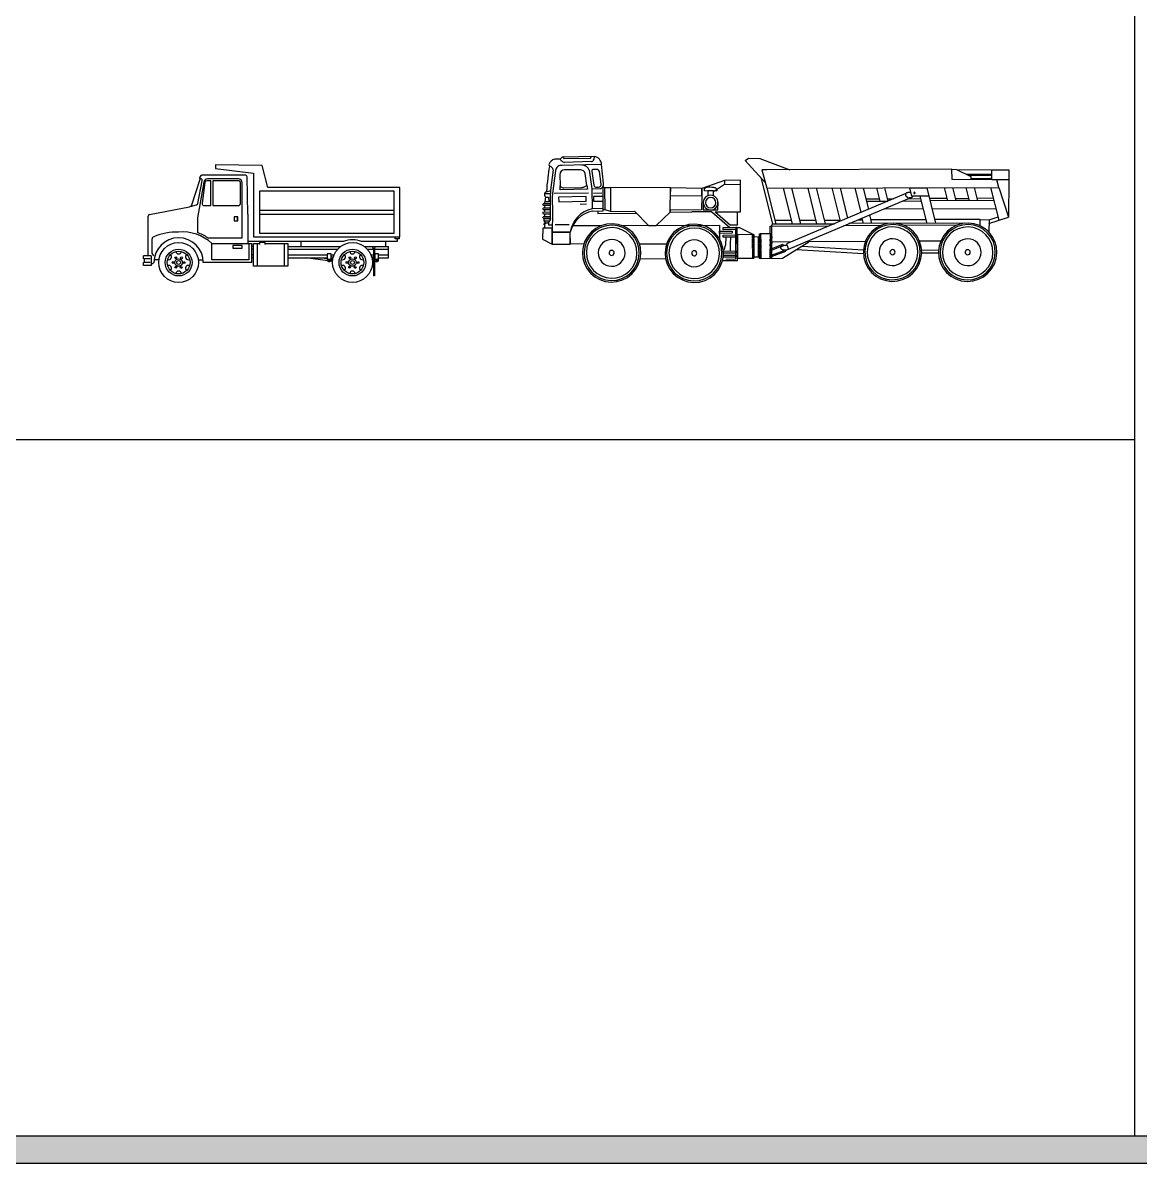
# Model space of a CAD drawing. Extents: x -121210 to 57230, y 84783 to 157800.
# Drawn here: x -46112 to -19654, y 84783 to 111793 of the extents above; entities that cross this region are included whole.
import ezdxf

# ---------------------------------------------------------------- set-up
doc = ezdxf.new("R2010")
doc.units = 0
doc.header["$MEASUREMENT"] = 0
doc.layers.get('0').update_dxf_attribs({"linetype": 'CONTINUOUS'})

# ---------------------------------------------------------------- blocks, each defined once
blk = doc.blocks.new('A$C611F70A5')
at = {"linetype": 'ByBlock'}
for p, q in [((2813, 2768), (1710, 2790)), ((1710, 2790), (1710, 2700)), ((2948, 2250), (2813, 2768)), ((1345, 2466), (1127, 1806)), ((1340, 2511), (1327, 2471)), ((1355, 2463), (1327, 2471)), ((2408, 2543), (1383, 2543)), ((2250, 2453), (1516, 2453)), ((1710, 2700), (2610, 2588)), ((2475, 1620), (2453, 2499)), ((2610, 2588), (2610, 1080)), ((1427, 2378), (1283, 1530)), ((1288, 1873), (1387, 2411)), ((1457, 2369), (1390, 1876)), ((1598, 2408), (1501, 2408)), ((1598, 1823), (1598, 2408)), ((2250, 2408), (1643, 2408)), ((1643, 2408), (1643, 1823)), ((2295, 1868), (2295, 2363)), ((2340, 1058), (2340, 2363)), ((6075, 2250), (2948, 2250)), ((6075, 1080), (6075, 2250)), ((5940, 2160), (2745, 2160)), ((2745, 2160), (2745, 1170)), ((5940, 1170), (5940, 2160)), ((142, 1611), (1094, 1791)), ((1115, 1803), (1255, 1838)), ((1434, 1823), (1598, 1823)), ((1643, 1823), (2250, 1823)), ((2745, 1710), (5940, 1710)), ((113, 630), (113, 1569)), ((1283, 1530), (1283, 1181)), ((2149, 1553), (2149, 1463)), ((2239, 1553), (2149, 1553)), ((2149, 1463), (2239, 1463)), ((2216, 1553), (2216, 1463)), ((2239, 1463), (2239, 1553)), ((2475, 1620), (2475, 923)), ((2745, 1620), (5940, 1620)), ((2745, 1170), (5940, 1170)), ((203, 698), (203, 1033)), ((1524, 1058), (2340, 1058)), ((1620, 540), (1620, 923)), ((1620, 923), (2565, 923)), ((2340, 878), (2115, 878)), ((2115, 878), (2115, 810)), ((2340, 810), (2340, 878)), ((4734, 968), (2475, 968)), ((2498, 923), (2498, 540)), ((2565, 473), (2565, 923)), ((2610, 855), (2565, 855)), ((2610, 1080), (6075, 1080)), ((2610, 383), (2610, 923)), ((2610, 923), (2745, 923)), ((2700, 383), (2700, 923)), ((2880, 945), (2745, 945)), ((2745, 945), (2745, 900)), ((2858, 968), (2768, 968)), ((2768, 968), (2768, 945)), ((2858, 945), (2858, 968)), ((2880, 900), (2880, 945)), ((2880, 923), (3420, 923)), ((3330, 923), (3330, 383)), ((3420, 923), (3420, 383)), ((3420, 855), (4673, 855)), ((3735, 855), (3735, 968)), ((6008, 968), (5166, 968)), ((5227, 855), (5805, 855)), ((5738, 855), (5738, 968)), ((5805, 585), (5805, 855)), ((5963, 1035), (5963, 1080)), ((6053, 1035), (5963, 1035)), ((6008, 1035), (6008, 968)), ((6053, 1080), (6053, 1035)), ((0, 563), (0, 630)), ((180, 630), (0, 630)), ((158, 563), (0, 563)), ((23, 473), (23, 563)), ((180, 630), (180, 405)), ((248, 630), (203, 698)), ((2115, 810), (2340, 810)), ((2610, 788), (2565, 788)), ((2610, 653), (2565, 653)), ((2610, 585), (2565, 585)), ((3420, 788), (4598, 788)), ((3420, 653), (4354, 653)), ((3420, 585), (4354, 585)), ((4363, 512), (3842, 585)), ((4354, 559), (4167, 585)), ((4444, 675), (4354, 675)), ((4354, 675), (4354, 540)), ((4444, 540), (4444, 675)), ((4444, 653), (4513, 653)), ((4444, 585), (4489, 576)), ((4444, 563), (4485, 554)), ((4493, 598), (4445, 607)), ((4455, 653), (4500, 653)), ((5302, 788), (5445, 788)), ((5387, 653), (5445, 653)), ((5444, 603), (5407, 598)), ((5411, 576), (5445, 581)), ((5415, 554), (5445, 558)), ((5445, 799), (5445, 158)), ((5468, 799), (5468, 158)), ((5468, 788), (5805, 788)), ((5468, 653), (5479, 653)), ((5468, 584), (5479, 585)), ((5468, 561), (5479, 563)), ((5477, 607), (5469, 606)), ((5569, 675), (5479, 675)), ((5479, 675), (5479, 540)), ((5569, 540), (5569, 675)), ((5569, 653), (5805, 653)), ((5569, 585), (5805, 585)), ((0, 405), (0, 473)), ((158, 473), (0, 473)), ((180, 405), (0, 405)), ((180, 450), (225, 450)), ((225, 450), (248, 473)), ((365, 540), (251, 540)), ((1300, 540), (1414, 540)), ((2565, 473), (1418, 473)), ((2498, 540), (1620, 540)), ((3420, 383), (2610, 383)), ((4478, 496), (4425, 504)), ((4444, 540), (4481, 532)), ((5419, 532), (5445, 536)), ((5468, 539), (5479, 540)), ((5468, 158), (5445, 158))]:
    blk.add_line(p, q, dxfattribs=at)
for centre, radius in [((833, 473), 472), ((4950, 473), 472), ((5456, 821), 22.5), ((833, 473), 318), ((833, 473), 270), ((833, 473), 90), ((769, 587), 22.5), ((900, 585), 22.5), ((4399, 540), 22.5), ((4950, 473), 318), ((4950, 473), 270), ((4950, 473), 90), ((4886, 587), 22.5), ((5018, 585), 22.5), ((5524, 540), 22.5), ((701, 475), 22.5), ((765, 360), 22.5), ((833, 473), 45), ((896, 358), 22.5), ((964, 470), 22.5), ((4819, 475), 22.5), ((4883, 360), 22.5), ((4950, 473), 45), ((5014, 358), 22.5), ((5081, 470), 22.5)]:
    blk.add_circle(centre, radius, dxfattribs=at)
for centre, radius, start, end in [((1383, 2498), 45, 90, 161.9958), ((1343, 2420), 45, 349.3803, 75.2564), ((1516, 2363), 90, 90, 170.3112), ((2250, 2363), 90, 0, 90), ((2408, 2498), 45, 1.5074, 90), ((1501, 2363), 45, 90, 171.1193), ((2250, 2363), 45, 0, 90), ((1126, 1759), 45, 104.0362, 135), ((1244, 1882), 45, 284.0362, 349.3803), ((1434, 1868), 45, 168.7187, 270), ((2250, 1868), 45, 270, 0), ((158, 1569), 45, 110.5662, 180), ((776, -91), 1285, 87.4779, 114.2932), ((928, 187), 1010, 46.7343, 95.4164), ((928, 187), 1055, 55.598, 70.3538), ((248, 1033), 45, 90, 180), ((833, 473), 585, 0, 180), ((4950, 473), 540, 66.4435, 113.5565), ((599, 608), 67.5, 249.5941, 50.4059), ((833, 743), 67.5, 189.5941, 350.4059), ((1066, 608), 67.5, 129.5941, 290.4059), ((4716, 608), 67.5, 249.5941, 50.4059), ((4950, 743), 67.5, 189.5941, 350.4059), ((5184, 608), 67.5, 129.5941, 290.4059), ((599, 338), 67.5, 309.5941, 110.4059), ((1066, 338), 67.5, 69.5941, 230.4059), ((4399, 540), 45, 180, 0), ((4716, 338), 67.5, 309.5941, 110.4059), ((5184, 338), 67.5, 69.5941, 230.4059), ((5524, 540), 45, 180, 0), ((833, 203), 67.5, 9.5941, 170.4059), ((4950, 203), 67.5, 9.5941, 170.4059)]:
    blk.add_arc(centre, radius, start, end, dxfattribs=at)
blk = doc.blocks.new('A$C34BB3125')
for p, q in [((1229, 2984), (485, 2972)), ((1227, 2962), (1228, 2984)), ((161, 2751), (149, 2683)), ((150, 2793), (161, 2752)), ((417, 2919), (288, 2918)), ((417, 2918), (421, 2908)), ((421, 2908), (427, 2898)), ((427, 2898), (434, 2890)), ((434, 2890), (443, 2883)), ((443, 2883), (461, 2871)), ((1023, 2785), (460, 2774)), ((461, 2871), (479, 2860)), ((479, 2860), (499, 2852)), ((499, 2852), (519, 2844)), ((1121, 2940), (512, 2929)), ((1157, 2862), (519, 2844)), ((1395, 2794), (1023, 2785)), ((1157, 2862), (1172, 2868)), ((1172, 2868), (1185, 2877)), ((1185, 2877), (1197, 2888)), ((1197, 2888), (1206, 2901)), ((1206, 2901), (1216, 2921)), ((1216, 2921), (1223, 2941)), ((1223, 2941), (1227, 2962)), ((1437, 2352), (1395, 2794)), ((4793, 2891), (4875, 2941)), ((5276, 2362), (4793, 2891)), ((4875, 2941), (5145, 2940)), ((5145, 2940), (5855, 2669)), ((120, 2477), (111, 2395)), ((129, 2546), (120, 2477)), ((139, 2615), (129, 2546)), ((149, 2683), (139, 2615)), ((248, 2665), (187, 2185)), ((306, 2651), (234, 2109)), ((409, 2559), (411, 2289)), ((893, 2671), (515, 2668)), ((1048, 2299), (1006, 2583)), ((1100, 2657), (1168, 2222)), ((1163, 2633), (1213, 2308)), ((1287, 2678), (1205, 2677)), ((1384, 2325), (1343, 2632)), ((5165, 2484), (5439, 1387)), ((5309, 2667), (5193, 2670)), ((5193, 2670), (5311, 2234)), ((9691, 2681), (5309, 2667)), ((9696, 2439), (9691, 2681)), ((9691, 2681), (9796, 2679)), ((10755, 2435), (9696, 2439)), ((9796, 2679), (10638, 2668)), ((9796, 2679), (10139, 2510)), ((10019, 2570), (10638, 2566)), ((10075, 2544), (10600, 2541)), ((10139, 2510), (10141, 2441)), ((10140, 2466), (10603, 2465)), ((10638, 2435), (10638, 2668)), ((10638, 2668), (11040, 2668)), ((11040, 2434), (10638, 2435)), ((10801, 2253), (10755, 2435)), ((11040, 2434), (11029, 1548)), ((11040, 2668), (11040, 2434)), ((95, 2233), (89, 2151)), ((89, 2151), (191, 2181)), ((102, 2314), (95, 2233)), ((111, 2395), (102, 2314)), ((187, 2185), (181, 2006)), ((411, 2289), (414, 2283)), ((411, 2197), (411, 2289)), ((1062, 2211), (411, 2197)), ((414, 2283), (419, 2274)), ((419, 2274), (425, 2268)), ((425, 2268), (433, 2262)), ((433, 2262), (449, 2254)), ((449, 2254), (465, 2248)), ((465, 2248), (482, 2245)), ((482, 2245), (499, 2243)), ((499, 2243), (918, 2253)), ((918, 2253), (934, 2253)), ((934, 2253), (951, 2255)), ((951, 2255), (967, 2258)), ((967, 2258), (983, 2263)), ((983, 2263), (1000, 2270)), ((1000, 2270), (1017, 2279)), ((1017, 2279), (1033, 2289)), ((1033, 2289), (1048, 2299)), ((1048, 2299), (1062, 2211)), ((1168, 2222), (1365, 2223)), ((1168, 2222), (1170, 1743)), ((1252, 2258), (1325, 2259)), ((1365, 2223), (1388, 2230)), ((1388, 2230), (1404, 2243)), ((1404, 2243), (1421, 2266)), ((1421, 2266), (1440, 2293)), ((1431, 2243), (1421, 2266)), ((1421, 2266), (1475, 2248)), ((1431, 1695), (1431, 2243)), ((1440, 2293), (1437, 2352)), ((1477, 1719), (1475, 2248)), ((1475, 2248), (1605, 2248)), ((1605, 2248), (1607, 1719)), ((1605, 2248), (1607, 1681)), ((3024, 2238), (1605, 2248)), ((3017, 1667), (3024, 2238)), ((3024, 2238), (3021, 2057)), ((3770, 2229), (3024, 2238)), ((3770, 2229), (3768, 2049)), ((3768, 2049), (3770, 2229)), ((4303, 2419), (3770, 2229)), ((3828, 2189), (3830, 2202)), ((3829, 2176), (3828, 2189)), ((3829, 2176), (4124, 2171)), ((3830, 2202), (3835, 2215)), ((3835, 2215), (3843, 2227)), ((3843, 2227), (3853, 2238)), ((3853, 2238), (3864, 2248)), ((3864, 2248), (3878, 2255)), ((3878, 2255), (3892, 2259)), ((3892, 2259), (3930, 2262)), ((3914, 2174), (3913, 2056)), ((4044, 2173), (3914, 2174)), ((3930, 2262), (3969, 2263)), ((3969, 2263), (4007, 2261)), ((4007, 2261), (4046, 2257)), ((4042, 2055), (4044, 2173)), ((4302, 2319), (4043, 2146)), ((4046, 2257), (4063, 2253)), ((4063, 2253), (4081, 2248)), ((4081, 2248), (4096, 2239)), ((4096, 2239), (4110, 2228)), ((4110, 2228), (4119, 2216)), ((4119, 2216), (4124, 2201)), ((4124, 2201), (4126, 2186)), ((4126, 2186), (4124, 2171)), ((4303, 2419), (4302, 2319)), ((4682, 2312), (4302, 2319)), ((4681, 2421), (4303, 2419)), ((4684, 1672), (4681, 2421)), ((5311, 2234), (10801, 2253)), ((5311, 2234), (5523, 1387)), ((5697, 2235), (5909, 1389)), ((5894, 2236), (6106, 1390)), ((6276, 2237), (6487, 1391)), ((6476, 2238), (6688, 1392)), ((6850, 2239), (7048, 1451)), ((7041, 2239), (7220, 1523)), ((7389, 2241), (7535, 1656)), ((7586, 2241), (7713, 1732)), ((7904, 2242), (7983, 1925)), ((8095, 2244), (8174, 1926)), ((8693, 2245), (9093, 2245)), ((8740, 2048), (8693, 2245)), ((9093, 2245), (9304, 1402)), ((9093, 2245), (9142, 2048)), ((9508, 2247), (9587, 1934)), ((9703, 2247), (9782, 1934)), ((10020, 2248), (10098, 1936)), ((10215, 2249), (10293, 1937)), ((10608, 2249), (10803, 1473)), ((10801, 2253), (11029, 1548)), ((43, 2105), (179, 2106)), ((60, 1914), (73, 2026)), ((143, 1914), (60, 1914)), ((86, 2022), (142, 2020)), ((142, 2020), (143, 1914)), ((181, 2006), (181, 1495)), ((234, 2109), (228, 2020)), ((228, 2020), (230, 1651)), ((1085, 2117), (272, 2108)), ((1030, 2033), (378, 2022)), ((378, 2022), (380, 1912)), ((380, 1912), (1032, 1923)), ((1032, 1923), (1030, 2033)), ((1204, 2118), (1402, 2122)), ((1429, 2040), (1205, 2037)), ((1205, 2037), (1207, 1926)), ((1207, 1926), (1431, 1930)), ((1431, 1930), (1429, 2040)), ((3021, 2057), (3768, 2049)), ((3768, 2049), (3763, 1718)), ((4150, 1720), (4154, 1896)), ((8598, 2105), (5772, 914)), ((5823, 792), (8650, 1983)), ((7651, 1979), (7969, 1980)), ((7665, 1923), (7983, 1925)), ((7983, 1925), (8174, 1926)), ((8161, 1982), (8309, 1983)), ((8520, 1928), (8960, 1931)), ((8611, 2099), (8598, 2105)), ((8599, 2085), (8611, 2099)), ((8601, 2061), (8599, 2085)), ((8611, 2036), (8601, 2061)), ((8635, 2010), (8611, 2036)), ((8657, 2000), (8635, 2010)), ((8650, 1983), (8657, 2000)), ((8653, 1984), (8947, 1986)), ((9142, 2048), (8740, 2048)), ((8932, 2048), (9093, 1401)), ((9573, 1989), (9157, 1987)), ((10686, 1939), (9171, 1931)), ((9768, 1990), (10084, 1992)), ((10672, 1995), (10279, 1992)), ((6, 1647), (12, 1660)), ((9, 1631), (6, 1647)), ((7, 1847), (12, 1861)), ((10, 1832), (7, 1847)), ((7, 1746), (12, 1760)), ((10, 1730), (7, 1746)), ((22, 1620), (9, 1631)), ((22, 1821), (10, 1832)), ((22, 1720), (10, 1730)), ((12, 1861), (23, 1871)), ((12, 1760), (23, 1769)), ((12, 1660), (22, 1670)), ((180, 1820), (22, 1821)), ((180, 1719), (22, 1720)), ((22, 1670), (180, 1669)), ((23, 1871), (181, 1869)), ((23, 1769), (181, 1768)), ((181, 1869), (180, 1820)), ((181, 1768), (180, 1719)), ((180, 1669), (180, 1619)), ((230, 1651), (226, 1189)), ((887, 1853), (1035, 1861)), ((1171, 1753), (1427, 1758)), ((1178, 1687), (1431, 1695)), ((1306, 1688), (1306, 1632)), ((1306, 1632), (2217, 1642)), ((1477, 1720), (1429, 1720)), ((1607, 1681), (1477, 1719)), ((1607, 1719), (1607, 1681)), ((1607, 1681), (2174, 1686)), ((2174, 1686), (2507, 1352)), ((2685, 1351), (3017, 1667)), ((3763, 1718), (3017, 1713)), ((3017, 1713), (3017, 1667)), ((3017, 1667), (3530, 1670)), ((4006, 1671), (3530, 1670)), ((3802, 1880), (3803, 1719)), ((3803, 1719), (4150, 1720)), ((4006, 1671), (4433, 1301)), ((4083, 1672), (4448, 1356)), ((4083, 1672), (4603, 1672)), ((4603, 1672), (4684, 1672)), ((4603, 1672), (4604, 1357)), ((8105, 1753), (9006, 1747)), ((10737, 1735), (9218, 1745)), ((7, 1543), (13, 1556)), ((10, 1527), (7, 1543)), ((23, 1516), (10, 1527)), ((13, 1556), (23, 1566)), ((180, 1619), (22, 1620)), ((23, 1566), (181, 1565)), ((181, 1515), (23, 1516)), ((34, 1365), (34, 1398)), ((34, 1398), (77, 1398)), ((54, 1365), (34, 1365)), ((37, 1451), (37, 1516)), ((37, 1516), (165, 1515)), ((165, 1450), (37, 1451)), ((51, 1294), (54, 1365)), ((77, 1398), (77, 1412)), ((77, 1412), (135, 1411)), ((135, 1411), (135, 1368)), ((135, 1368), (226, 1369)), ((135, 1368), (228, 1368)), ((165, 1515), (182, 1515)), ((172, 1459), (165, 1450)), ((178, 1477), (172, 1459)), ((181, 1495), (178, 1477)), ((181, 1565), (181, 1515)), ((182, 1515), (181, 1495)), ((228, 1368), (227, 1287)), ((293, 1370), (629, 1373)), ((1871, 1349), (4191, 1355)), ((2507, 1352), (2685, 1351)), ((4191, 1355), (4191, 1029)), ((4604, 1357), (4448, 1356)), ((5439, 1387), (5414, 1335)), ((5439, 1387), (6909, 1393)), ((5500, 1475), (5888, 1477)), ((6085, 1477), (6466, 1478)), ((6667, 1479), (7040, 1480)), ((9994, 1404), (7253, 1394)), ((7462, 1482), (7579, 1483)), ((7601, 1395), (7567, 1526)), ((7798, 1396), (7746, 1602)), ((9072, 1487), (7776, 1483)), ((9809, 1359), (8559, 1352)), ((10363, 1492), (9282, 1488)), ((10359, 1340), (10363, 1492)), ((10363, 1492), (10569, 1486)), ((10569, 1486), (10562, 1209)), ((10566, 1394), (11029, 1548)), ((10570, 1486), (10782, 1557)), ((1, 1288), (0, 1025)), ((227, 1287), (1, 1288)), ((52, 1288), (51, 1294)), ((227, 1287), (52, 1288)), ((225, 911), (227, 1287)), ((226, 1189), (225, 911)), ((226, 1189), (654, 1188)), ((654, 1188), (226, 1189)), ((654, 1188), (664, 1227)), ((659, 911), (654, 1188)), ((654, 911), (654, 1188)), ((664, 1227), (676, 1262)), ((676, 1262), (690, 1299)), ((690, 1299), (713, 1346)), ((713, 1346), (1393, 1348)), ((4189, 1213), (4486, 1215)), ((4189, 1164), (4189, 1213)), ((4486, 1166), (4189, 1164)), ((4276, 1300), (4572, 1302)), ((4276, 1250), (4276, 1300)), ((4573, 1253), (4276, 1250)), ((4276, 1124), (4572, 1126)), ((4276, 1074), (4276, 1124)), ((4486, 1215), (4486, 1166)), ((4572, 1302), (4573, 1253)), ((4572, 1126), (4573, 1076)), ((4609, 1302), (4573, 1303)), ((4578, 557), (4573, 1253)), ((4609, 1302), (4662, 1303)), ((4615, 520), (4609, 1302)), ((4994, 1134), (4613, 1131)), ((4613, 1131), (4616, 573)), ((4662, 1303), (4994, 1134)), ((4972, 1041), (4972, 1134)), ((4972, 1134), (5000, 1134)), ((4998, 575), (4994, 1134)), ((5000, 1134), (5000, 1041)), ((5132, 1045), (5131, 1150)), ((5131, 1150), (5162, 1150)), ((5408, 1150), (5148, 1151)), ((5148, 1151), (5152, 571)), ((5162, 1150), (5162, 1046)), ((5389, 1148), (5391, 1332)), ((5417, 1148), (5389, 1148)), ((5391, 1332), (5419, 1331)), ((5392, 1041), (5392, 1146)), ((5392, 1146), (5422, 1146)), ((5408, 957), (5408, 1150)), ((5410, 1332), (6787, 1341)), ((5410, 1331), (5410, 1332)), ((5419, 1331), (5417, 1148)), ((5422, 1146), (5423, 1042)), ((8003, 1348), (7133, 1343)), ((10562, 1209), (10555, 1210)), ((0, 1025), (225, 911)), ((225, 911), (654, 911)), ((976, 912), (659, 911)), ((2290, 916), (2936, 918)), ((4573, 1076), (4276, 1074)), ((4328, 889), (4288, 767)), ((4334, 1074), (4328, 889)), ((4440, 918), (4437, 773)), ((4445, 1076), (4440, 918)), ((4971, 923), (4971, 1028)), ((4971, 1028), (5001, 1028)), ((5002, 923), (4971, 923)), ((5000, 1041), (4972, 1041)), ((4972, 907), (5002, 908)), ((4972, 803), (4972, 907)), ((5149, 1078), (4994, 1077)), ((4994, 1077), (4998, 605)), ((5001, 1028), (5002, 923)), ((5002, 908), (5003, 803)), ((5103, 1078), (5106, 606)), ((5162, 1046), (5132, 1045)), ((5133, 927), (5132, 1032)), ((5132, 1032), (5163, 1032)), ((5163, 927), (5133, 927)), ((5134, 801), (5134, 906)), ((5134, 906), (5164, 906)), ((5152, 606), (5149, 1078)), ((5163, 1032), (5163, 927)), ((5164, 906), (5165, 801)), ((5392, 922), (5391, 1027)), ((5391, 1027), (5422, 1027)), ((5392, 807), (5391, 912)), ((5391, 912), (5422, 912)), ((5423, 1042), (5392, 1041)), ((5423, 923), (5392, 922)), ((5410, 954), (5407, 575)), ((5886, 961), (5408, 957)), ((5408, 794), (5687, 904)), ((5421, 768), (5671, 866)), ((5422, 1027), (5423, 923)), ((5422, 912), (5422, 808)), ((5671, 866), (5678, 851)), ((5679, 574), (6305, 963)), ((5687, 904), (5704, 866)), ((5772, 914), (5823, 792)), ((6141, 858), (7596, 772)), ((6305, 963), (6230, 963)), ((7641, 970), (6306, 963)), ((9425, 980), (8925, 977)), ((2313, 570), (2910, 563)), ((4279, 745), (4575, 747)), ((4279, 695), (4279, 745)), ((4576, 697), (4279, 695)), ((4281, 649), (4577, 651)), ((4281, 600), (4281, 649)), ((4578, 602), (4281, 600)), ((4335, 555), (4578, 557)), ((4437, 773), (4442, 746)), ((4575, 747), (4576, 697)), ((4577, 651), (4578, 602)), ((4616, 573), (4998, 575)), ((5003, 803), (4972, 803)), ((4973, 682), (4973, 787)), ((4973, 787), (5003, 787)), ((5004, 683), (4973, 682)), ((4975, 669), (5002, 670)), ((4975, 576), (4975, 669)), ((5003, 577), (4975, 576)), ((4998, 605), (5152, 606)), ((5002, 670), (5003, 577)), ((5003, 787), (5004, 683)), ((5165, 801), (5134, 801)), ((5136, 681), (5135, 785)), ((5135, 785), (5166, 785)), ((5166, 681), (5136, 681)), ((5138, 571), (5138, 668)), ((5138, 668), (5168, 668)), ((5168, 571), (5138, 571)), ((5152, 571), (5679, 574)), ((5166, 785), (5166, 681)), ((5168, 668), (5168, 571)), ((5389, 574), (5389, 678)), ((5389, 678), (5419, 678)), ((5420, 574), (5389, 574)), ((5391, 690), (5390, 795)), ((5390, 795), (5421, 795)), ((5421, 691), (5391, 690)), ((5422, 808), (5392, 807)), ((5419, 648), (5720, 757)), ((5419, 617), (5760, 739)), ((5419, 678), (5420, 574)), ((5421, 795), (5421, 691)), ((5720, 757), (5717, 764)), ((5760, 739), (5745, 773)), ((6014, 780), (7594, 687)), ((8975, 771), (9376, 769)), ((8975, 702), (9374, 700)), ((4258, 517), (4615, 520))]:
    blk.add_line(p, q)
for centre, radius, start, end in [((504, 2877), 97.1, 101.233, 154.4179), ((525, 2966), 39.8, 171.6315, 251.1067), ((1110, 2976), 37.9, 287.8117, 5.6417), ((1195, 2788), 200, 1.8401, 80.3246), ((313, 2752), 168, 98.3951, 166.0148), ((156, 2660), 91.7, 2.9836, 87.3773), ((442, 2639), 136, 82.42, 174.9387), ((939, 2616), 165, 14.2874, 93.9849), ((520, 2557), 111, 92.6739, 178.5934), ((891, 2552), 119, 15.1418, 88.9143), ((1201, 2639), 38.7, 84.762, 188.239), ((1277, 2609), 69.9, 19.4619, 82.1346), ((10599, 2503), 38, 274.4698, 89.894), ((1262, 2306), 48.6, 177.7012, 258.3398), ((1262, 2306), 48.6, 281.5379, 281.695), ((1325, 2319), 59.9, 270.3365, 6.3476), ((108, 2086), 67.8, 106.2926, 251.5033), ((71, 1892), 24.7, 117.214, 240.5819), ((3977, 1892), 174, 358.8979, 178.8979), ((3977, 1892), 174, 178.8979, 358.8979), ((3977, 1892), 123, 358.8979, 178.8979), ((3977, 1892), 123, 178.8979, 358.8979), ((8650, 2043), 82.7, 120.6713, 129.3319), ((8660, 2026), 103, 113.718, 120.7), ((8668, 2008), 123, 107.1755, 113.7519), ((8674, 1989), 142, 101.4913, 107.1842), ((8677, 1975), 157, 96.0161, 101.5239), ((8678, 1965), 167, 90.8348, 96.0236), ((8682, 2178), 169, 265.3011, 270.1946), ((8678, 1962), 169, 85.6965, 90.8583), ((8682, 2176), 167, 270.188, 275.1324), ((8679, 1967), 165, 80.402, 85.7048), ((8683, 2169), 160, 275.1105, 280.1336), ((8686, 2155), 146, 280.1241, 285.606), ((8690, 2139), 129, 285.5815, 291.2904), ((8697, 2121), 110, 291.2744, 297.9793), ((8706, 2105), 91.1, 297.9589, 305.1035), ((8716, 2090), 73.3, 305.0713, 313.9372), ((8802, 2121), 14.8, 358.8979, 178.8979), ((8802, 2121), 14.8, 178.8979, 358.8979), ((83, 1795), 38.4, 137.5131, 222.7397), ((84, 1694), 38.4, 138.7748, 220.0899), ((1306, 1100), 658, 101.8663, 172.2546), ((1302, 1033), 666, 100.7172, 166.4962), ((89, 1465), 54.4, 194.7286, 256.823), ((82, 1593), 38.4, 136.2093, 226.9209), ((91, 1501), 90.5, 261.1009, 356.0202), ((1634, 701), 691, 358.8979, 178.8979), ((1634, 701), 654, 358.8979, 178.8979), ((3589, 691), 691, 358.8979, 178.8979), ((8284, 718), 691, 358.8979, 178.8979), ((8284, 718), 654, 358.8979, 178.8979), ((10064, 717), 691, 358.8979, 178.8979), ((10064, 717), 654, 358.8979, 178.8979), ((1634, 701), 599, 358.8979, 178.8979), ((3589, 691), 654, 358.8979, 178.8979), ((3589, 691), 599, 358.8979, 178.8979), ((8284, 718), 599, 358.8979, 178.8979), ((10064, 717), 599, 358.8979, 178.8979), ((1634, 701), 318, 358.8979, 178.8979), ((3589, 691), 318, 358.8979, 178.8979), ((5661, 824), 27.1, 168.2899, 182.6594), ((5662, 824), 28, 182.493, 196.3983), ((5664, 824), 29.9, 154.0014, 167.8179), ((5667, 826), 32.7, 196.7995, 209.8851), ((5670, 821), 36.7, 142.8071, 154.112), ((5679, 814), 47.4, 132.3935, 142.6847), ((5689, 803), 62.5, 124.6077, 132.436), ((5699, 788), 80.8, 117.463, 124.6389), ((5709, 769), 102, 111.796, 117.4772), ((5717, 749), 124, 106.5108, 111.8391), ((5723, 728), 146, 101.9794, 106.5159), ((5727, 710), 164, 97.6444, 102.0062), ((5729, 696), 179, 93.6378, 97.6487), ((5730, 687), 187, 89.7078, 93.6602), ((5730, 686), 188, 85.7874, 89.7088), ((5730, 691), 183, 81.8493, 85.8085), ((5732, 703), 171, 77.613, 81.8503), ((8284, 718), 318, 358.8979, 178.8979), ((10064, 717), 318, 358.8979, 178.8979), ((1634, 701), 691, 178.8979, 358.8979), ((1634, 701), 654, 178.8979, 358.8979), ((1634, 701), 599, 178.8979, 358.8979), ((1634, 701), 318, 178.8979, 358.8979), ((1634, 701), 60.3, 358.8979, 178.8979), ((1634, 701), 60.3, 178.8979, 358.8979), ((3589, 691), 691, 178.8979, 358.8979), ((3589, 691), 654, 178.8979, 358.8979), ((3589, 691), 599, 178.8979, 358.8979), ((3589, 691), 318, 178.8979, 358.8979), ((3589, 691), 60.3, 358.8979, 178.8979), ((3589, 691), 60.3, 178.8979, 358.8979), ((5674, 830), 41.5, 209.7895, 220.1365), ((5684, 839), 54.3, 220.1996, 229.6023), ((5695, 851), 71.2, 229.572, 236.7495), ((5706, 868), 90.9, 236.7058, 243.3188), ((5716, 888), 113, 243.3069, 248.6303), ((5724, 908), 135, 248.594, 253.6174), ((5730, 928), 155, 253.6134, 257.9727), ((5733, 944), 172, 257.9458, 262.1627), ((5735, 955), 184, 262.157, 266.1086), ((5735, 960), 189, 266.0925, 270.01), ((5735, 958), 187, 270.0055, 273.9657), ((5736, 950), 178, 273.9444, 277.9668), ((5738, 935), 163, 277.9604, 282.3476), ((5742, 916), 144, 282.3241, 286.8914), ((5748, 896), 122, 286.8815, 292.2618), ((5757, 875), 100, 292.2227, 297.9648), ((5767, 857), 79.2, 297.9491, 305.2201), ((5777, 842), 61.2, 305.186, 313.1238), ((5787, 831), 46.5, 313.0846, 323.5192), ((8284, 718), 691, 178.8979, 358.8979), ((8284, 718), 654, 178.8979, 358.8979), ((8284, 718), 599, 178.8979, 358.8979), ((8284, 718), 318, 178.8979, 358.8979), ((8284, 718), 60.3, 358.8979, 178.8979), ((8284, 718), 60.3, 178.8979, 358.8979), ((10064, 717), 691, 178.8979, 358.8979), ((10064, 717), 654, 178.8979, 358.8979), ((10064, 717), 599, 178.8979, 358.8979), ((10064, 717), 318, 178.8979, 358.8979), ((10064, 717), 60.3, 358.8979, 178.8979), ((10064, 717), 60.3, 178.8979, 358.8979)]:
    blk.add_arc(centre, radius, start, end)
blk = doc.blocks.new('FORMATLINES')
at = {"true_color": 0x546d8e}
h = blk.add_hatch(color=155, dxfattribs=at)
h.set_gradient(color1=(68, 68, 68), color2=(84, 109, 142), tint=1)
h.paths.add_polyline_path([(-117481, 85429), (-117481, 84783), (57230, 84783), (57230, 85429)])
at = {"color": 155, "true_color": 0x546d8e}
for p, q in [((-19789, 157399), (-19789, 85429)), ((-116377, 101924), (-19789, 101924)), ((-117481, 85429), (57230, 85429)), ((-117481, 85429), (57230, 85429)), ((-117481, 84783), (57230, 84783)), ((-117481, 84783), (57230, 84783))]:
    blk.add_line(p, q, dxfattribs=at)

msp = doc.modelspace()

# ---------------------------------------------------------------- block references
for name, p in [('FORMATLINES', (0, 0)), ('A$C34BB3125', (-33803, 105642)), ('A$C611F70A5', (-43256, 105642))]:
    msp.add_blockref(name, p)

doc.saveas('drawing.dxf')
